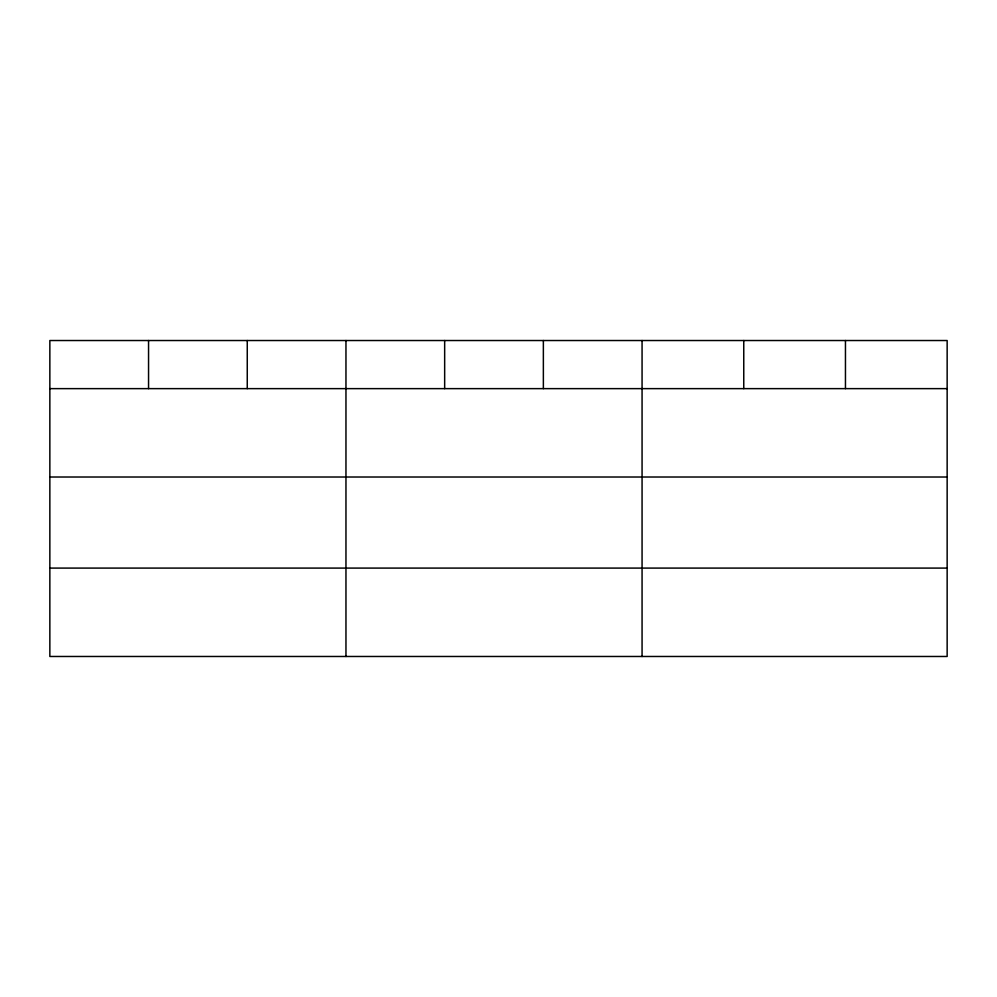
<?xml version="1.0" encoding="UTF-8"?>
<svg xmlns="http://www.w3.org/2000/svg" width="997" height="997" viewBox="0 0 997 997"><rect width="100%" height="100%" fill="white"/><g stroke="black" fill="none" stroke-linecap="round" stroke-linejoin="round"><path stroke-width="1.5" d="M947.15 477.015L947.15 340.525L49.85 340.525L49.85 656.475L947.15 656.475L947.15 477.015L49.85 477.015M49.85 388.631L947.15 388.631M49.85 568.091L947.15 568.091M845.456 340.525L845.456 388.631M743.762 340.525L743.762 388.631M642.068 340.525L642.068 656.475M543.365 340.525L543.365 388.631M444.662 340.525L444.662 388.631M345.959 340.525L345.959 656.475M247.256 340.525L247.256 388.631M148.553 340.525L148.553 388.631"/></g></svg>
